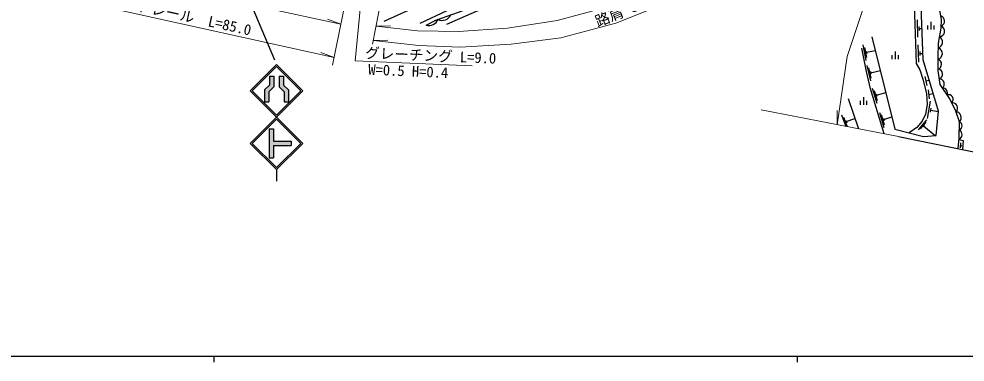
# Model space of a CAD drawing. Units: millimetres at full size, sheet at 1:1000; details may follow other scales. Extents: x 40000 to 680000, y 20000 to 380000.
# Drawn here: x 134574 to 296798, y 204000 to 262811 of the extents above; entities that cross this region are included whole.
import ezdxf
from ezdxf.enums import TextEntityAlignment as Align

# ---------------------------------------------------------------- set-up
doc = ezdxf.new("R2010")
doc.units = ezdxf.units.MM
doc.header["$LTSCALE"] = 1000
for name, color, linetype, lineweight in [('M-BGD', 7, 'Continuous', 25), ('M-BMK-OTRS', 5, 'Continuous', 25), ('M-STR-HTXT', 7, 'Continuous', 13), ('M-STR-STRC', 7, 'Continuous', 25), ('M-TTL-BAND', 7, 'Continuous', 25)]:
    doc.layers.add(name, color=color, linetype=linetype, lineweight=lineweight)
doc.styles.add('ＭＳ ゴシック', font='')
doc.styles.get('ＭＳ ゴシック').set_extended_font_data('MS Gothic')

msp = doc.modelspace()

# ---------------------------------------------------------------- hatches: boundary and pattern name
at = {"layer": 'M-STR-STRC'}
for points in [[(177528, 251475), (177528, 252986), (178278, 252986), (178278, 251164), (177444, 250331), (177444, 248623), (176694, 248623), (176694, 250642)], [(179194, 252986), (179944, 252986), (179944, 251475), (180778, 250642), (180778, 248623), (180028, 248623), (180028, 250331), (179194, 251164)], [(177486, 243985), (178236, 243985), (178236, 241861), (181236, 241861), (181236, 241111), (178236, 241111), (178236, 238985), (177486, 238985)]]:
    msp.add_hatch(color=256, dxfattribs=at).paths.add_polyline_path(points)

# ---------------------------------------------------------------- linework, layer by layer
at = {"layer": 'M-BGD'}
for p, q in [((288562, 262673), (288657, 259674)), ((288898, 261533), (288920, 260833)), ((288909, 261183), (289422, 261199)), ((290435, 260990), (290435, 261687)), ((290968, 260990), (290968, 262318)), ((291501, 260990), (291501, 261687)), ((279271, 258344), (279800, 255697)), ((279536, 257939), (279889, 256173)), ((288697, 258387), (288792, 255388)), ((279847, 257297), (279930, 256885)), ((279889, 257091), (281419, 257397)), ((284316, 255901), (284316, 256597)), ((284849, 255901), (284849, 257229)), ((285382, 255901), (285382, 256597)), ((289033, 257247), (289055, 256547)), ((289044, 256897), (289570, 256913)), ((279933, 254804), (280582, 252183)), ((280216, 254411), (280649, 252663)), ((280557, 253784), (280657, 253376)), ((280607, 253580), (282270, 253992)), ((289876, 252955), (290269, 251394)), ((290072, 252175), (290650, 252334)), ((280890, 250939), (281660, 248351)), ((281191, 250559), (281704, 248834)), ((281560, 249949), (281680, 249547)), ((281620, 249748), (283213, 250222)), ((290447, 250685), (290660, 249090)), ((290553, 249887), (291352, 250013)), ((276755, 249170), (278542, 243968)), ((278892, 248088), (278892, 248784)), ((279425, 248088), (279425, 249416)), ((279959, 248088), (279959, 248784)), ((290808, 248723), (290313, 245764)), ((282124, 246792), (282894, 244204)), ((290914, 247539), (290799, 246848)), ((290856, 247194), (292264, 246958)), ((275622, 246360), (276350, 244396)), ((275947, 246000), (276556, 244355)), ((276355, 245416), (276501, 245022)), ((276428, 245219), (277922, 245772)), ((282425, 246412), (282939, 244686)), ((282794, 245802), (282914, 245399)), ((282854, 245600), (284263, 246020)), ((290183, 245528), (288738, 243803)), ((290057, 245144), (289094, 243994)), ((289803, 244607), (289578, 244339)), ((289690, 244473), (291662, 242821)), ((296025, 241564), (295970, 240716)), ((296234, 241002), (295989, 241018))]:
    msp.add_line(p, q, dxfattribs=at)
for points in [[(295586, 240583), (295766, 242356), (295826, 245185), (295212, 247028), (294163, 249125), (292500, 251584), (292156, 253968), (292171, 256247), (292246, 258657), (292681, 261223), (292755, 262719), (291632, 268999), (291327, 271272), (291057, 273583), (291148, 277880), (293838, 285724), (298378, 284013)], [(205580, 271464), (210059, 274191), (211986, 276293), (216793, 276954), (218796, 277401), (220838, 277362), (222141, 274913), (221655, 272733), (213348, 270864), (209279, 268954), (207411, 266950), (204980, 265298), (203715, 265317), (197136, 262378)], [(280839, 259716), (284783, 243940), (289654, 242684), (291848, 242834), (292267, 246984), (289609, 255781), (289236, 266555), (287638, 273919)], [(287084, 272201), (288025, 267003), (288398, 255187), (289046, 254077), (289621, 252328), (290212, 249978), (290309, 248163), (290025, 246467), (289464, 245293), (288538, 244187), (287218, 243312)], [(203372, 262070), (208013, 264241), (212298, 265967), (217358, 267594), (220014, 268337)], [(204393, 261758), (206046, 262611), (210933, 264329), (217283, 266562), (224187, 268482)], [(207944, 261902), (213052, 264147), (217626, 265798), (220966, 266673), (224907, 267350), (231570, 268026), (239265, 268782)], [(282905, 243118), (280601, 250857), (279878, 253778), (279073, 257806)], [(295745, 242147), (296470, 241967), (296362, 240427)]]:
    msp.add_lwpolyline(points, dxfattribs=at)
for centre, radius, start, end in [((207185, 264100), 1539, 241.22153, 337.51555), ((292340, 262454), 939, 292.48951, 71.08252), ((204896, 263334), 1654, 252.29324, 339.37881), ((292358, 260705), 944, 274.54894, 68.88373), ((291861, 258852), 1076, 289.48403, 57.89378), ((291863, 256863), 1038, 287.10565, 69.86995), ((291891, 255035), 880, 287.586, 71.65306), ((292093, 253337), 862, 288.43092, 85.70257), ((292387, 251669), 850, 307.18157, 91.46358), ((292917, 250129), 863, 337.08519, 91.07222), ((293950, 249033), 796, 313.47709, 107.43201), ((294590, 247530), 930, 316.02737, 95.68426), ((295153, 245905), 985, 313.06645, 83.78921), ((295504, 244484), 771, 292.24715, 65.32676), ((295403, 242970), 892, 292.552, 63.8365)]:
    msp.add_arc(centre, radius, start, end, dxfattribs=at)
at = {"layer": 'M-BMK-OTRS'}
msp.add_line((285380, 242635), (328931, 233877), dxfattribs=at)
at = {"layer": 'M-STR-HTXT'}
for p, q in [((188355, 254872), (194843, 286776)), ((195224, 258474), (200468, 286133)), ((189784, 261901), (187480, 262748)), ((195814, 261584), (198268, 261652)), ((195348, 259127), (197802, 259189)), ((188628, 256217), (186327, 257073)), ((285380, 242635), (261828, 247226)), ((274888, 244680), (274893, 247135))]:
    msp.add_line(p, q, dxfattribs=at)
for points in [[(274888, 244680), (276560, 256399), (279956, 266554), (285449, 278696), (291157, 287187), (298595, 295596), (307346, 303271), (315614, 308684), (322987, 312338), (331075, 315117), (346146, 319936), (409424, 340770), (416799, 342583), (424558, 344079), (433722, 345405), (444683, 346155), (457018, 346253), (466437, 345377), (480462, 343165)], [(195814, 261584), (202935, 260783), (209965, 260673), (218321, 261226), (226865, 262537), (235983, 264977), (246543, 269235), (253354, 272740), (260712, 277570), (267061, 282563), (275314, 290747), (280128, 296584), (282891, 300511)], [(195348, 259127), (203129, 258234), (210254, 257963), (218996, 258488), (227488, 259565), (236946, 262096), (247806, 266475), (254884, 270118), (262485, 275107), (269073, 280287), (277556, 288700), (282541, 294744), (285203, 298528)], [(212294, 254756), (192201, 255632), (195286, 287525)], [(189784, 261901), (163141, 267657), (145677, 271387), (138082, 272452), (132625, 272423), (126680, 271833), (117210, 269084)], [(124072, 265201), (128420, 265981), (133404, 266422), (139233, 266448), (143464, 266007), (150299, 264656), (188628, 256217)]]:
    msp.add_lwpolyline(points, dxfattribs=at)
at = {"layer": 'M-STR-STRC'}
for p, q in [((162171, 294495), (178374, 255815)), ((174237, 250487), (178737, 254987)), ((183237, 250486), (178737, 254987)), ((174590, 250487), (178737, 254633)), ((182883, 250486), (178737, 254633)), ((176694, 250642), (177528, 251475)), ((177528, 252986), (177528, 251475)), ((177528, 252986), (178278, 252986)), ((178278, 252986), (178278, 251164)), ((179194, 252986), (179194, 251164)), ((179194, 252986), (179944, 252986)), ((179944, 252986), (179944, 251475)), ((180778, 250642), (179944, 251475)), ((174237, 250487), (178737, 245986)), ((174590, 250487), (178737, 246340)), ((176694, 250642), (176694, 248623)), ((177444, 250331), (178278, 251164)), ((177444, 250331), (177444, 248623)), ((178737, 246340), (182883, 250486)), ((178737, 245986), (183237, 250486)), ((180028, 250331), (179194, 251164)), ((180028, 250331), (180028, 248623)), ((180778, 250642), (180778, 248623)), ((176694, 248623), (177444, 248623)), ((180028, 248623), (180778, 248623)), ((174237, 241486), (178737, 245986)), ((174590, 241486), (178737, 245633)), ((183237, 241486), (178737, 245986)), ((182883, 241486), (178737, 245633)), ((177486, 243985), (177486, 238985)), ((177486, 243985), (178236, 243985)), ((178236, 243985), (178236, 241861)), ((178236, 241861), (181236, 241861)), ((181236, 241861), (181236, 241111)), ((174237, 241486), (178737, 236985)), ((174590, 241486), (178737, 237339)), ((178236, 241111), (181236, 241111)), ((178236, 241111), (178236, 238985)), ((178737, 237339), (182883, 241486)), ((178737, 236986), (183237, 241486)), ((177486, 238985), (178236, 238985)), ((178737, 236985), (178737, 234985))]:
    msp.add_line(p, q, dxfattribs=at)
at = {"layer": 'M-TTL-BAND'}
for p, q in [((40000, 205000), (579000, 205000)), ((168000, 205000), (168000, 204000)), ((268000, 205000), (268000, 204000))]:
    msp.add_line(p, q, dxfattribs=at)

# ---------------------------------------------------------------- texts
at = {"layer": 'M-STR-HTXT', "style": 'ＭＳ ゴシック'}
for s, rotation, p in [('ガードレール\u3000L=85.0', 347.583, (149661, 264797)), ('路肩 Con', 21.959, (234024, 260918)), ('グレーチング L=9.0', 357.503, (193884, 255558)), ('W=0.5 H=0.4', 357.503, (194414, 252718))]:
    msp.add_text(s, height=1833, rotation=rotation, dxfattribs=at).set_placement(p, align=Align.BOTTOM_LEFT)

doc.saveas('drawing.dxf')
